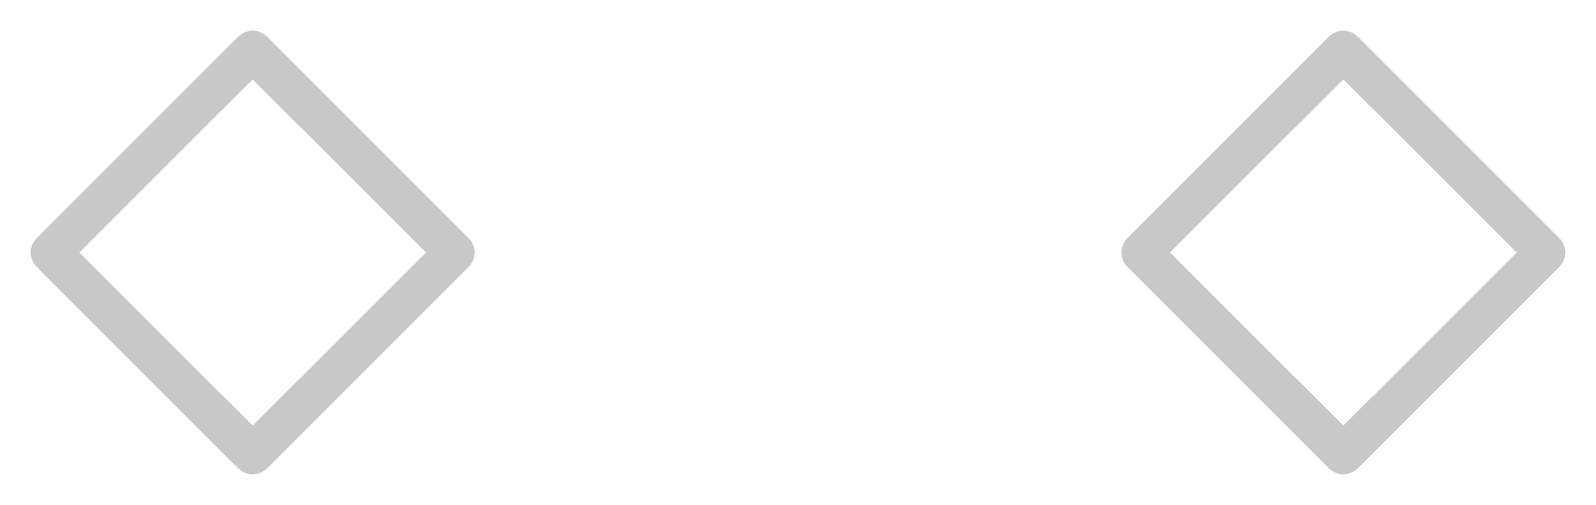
# Model space of a CAD drawing. Header units: inches. Extents: x 0 to 280, y 0 to 265.
# Drawn here: x 145.47 to 153.07, y 128.63 to 130.83 of the extents above; entities that cross this region are included whole.
import ezdxf

# ---------------------------------------------------------------- set-up
doc = ezdxf.new("R2010")
doc.units = ezdxf.units.IN
doc.layers.add('Drill Drawing', color=1, linetype='Continuous')

msp = doc.modelspace()

# ---------------------------------------------------------------- linework, layer by layer
at = {"layer": 'Drill Drawing'}
for points in [[(145.57, 129.725, 0.2, 0.2, 0), (146.57, 130.725, 0.2, 0.2, 0)], [(146.57, 130.725, 0.2, 0.2, 0), (147.57, 129.725, 0.2, 0.2, 0)], [(150.975, 129.725, 0.2, 0.2, 0), (151.975, 130.725, 0.2, 0.2, 0)], [(151.975, 130.725, 0.2, 0.2, 0), (152.975, 129.725, 0.2, 0.2, 0)], [(145.57, 129.725, 0.2, 0.2, 0), (146.57, 128.725, 0.2, 0.2, 0)], [(146.57, 128.725, 0.2, 0.2, 0), (147.57, 129.725, 0.2, 0.2, 0)], [(150.975, 129.725, 0.2, 0.2, 0), (151.975, 128.725, 0.2, 0.2, 0)], [(151.975, 128.725, 0.2, 0.2, 0), (152.975, 129.725, 0.2, 0.2, 0)]]:
    msp.add_lwpolyline(points, format="xyseb", dxfattribs=at)
for points in [[(146.52, 130.725, 0.1, 0.1, 1), (146.62, 130.725, 0.1, 0.1, 1)], [(146.52, 130.725, 0.1, 0.1, 1), (146.62, 130.725, 0.1, 0.1, 1)], [(151.925, 130.725, 0.1, 0.1, 1), (152.025, 130.725, 0.1, 0.1, 1)], [(151.925, 130.725, 0.1, 0.1, 1), (152.025, 130.725, 0.1, 0.1, 1)], [(145.52, 129.725, 0.1, 0.1, 1), (145.62, 129.725, 0.1, 0.1, 1)], [(145.52, 129.725, 0.1, 0.1, 1), (145.62, 129.725, 0.1, 0.1, 1)], [(147.52, 129.725, 0.1, 0.1, 1), (147.62, 129.725, 0.1, 0.1, 1)], [(147.52, 129.725, 0.1, 0.1, 1), (147.62, 129.725, 0.1, 0.1, 1)], [(150.925, 129.725, 0.1, 0.1, 1), (151.025, 129.725, 0.1, 0.1, 1)], [(150.925, 129.725, 0.1, 0.1, 1), (151.025, 129.725, 0.1, 0.1, 1)], [(152.925, 129.725, 0.1, 0.1, 1), (153.025, 129.725, 0.1, 0.1, 1)], [(152.925, 129.725, 0.1, 0.1, 1), (153.025, 129.725, 0.1, 0.1, 1)], [(146.52, 128.725, 0.1, 0.1, 1), (146.62, 128.725, 0.1, 0.1, 1)], [(146.52, 128.725, 0.1, 0.1, 1), (146.62, 128.725, 0.1, 0.1, 1)], [(151.925, 128.725, 0.1, 0.1, 1), (152.025, 128.725, 0.1, 0.1, 1)], [(151.925, 128.725, 0.1, 0.1, 1), (152.025, 128.725, 0.1, 0.1, 1)]]:
    msp.add_lwpolyline(points, format="xyseb", close=True, dxfattribs=at)

doc.saveas('drawing.dxf')
